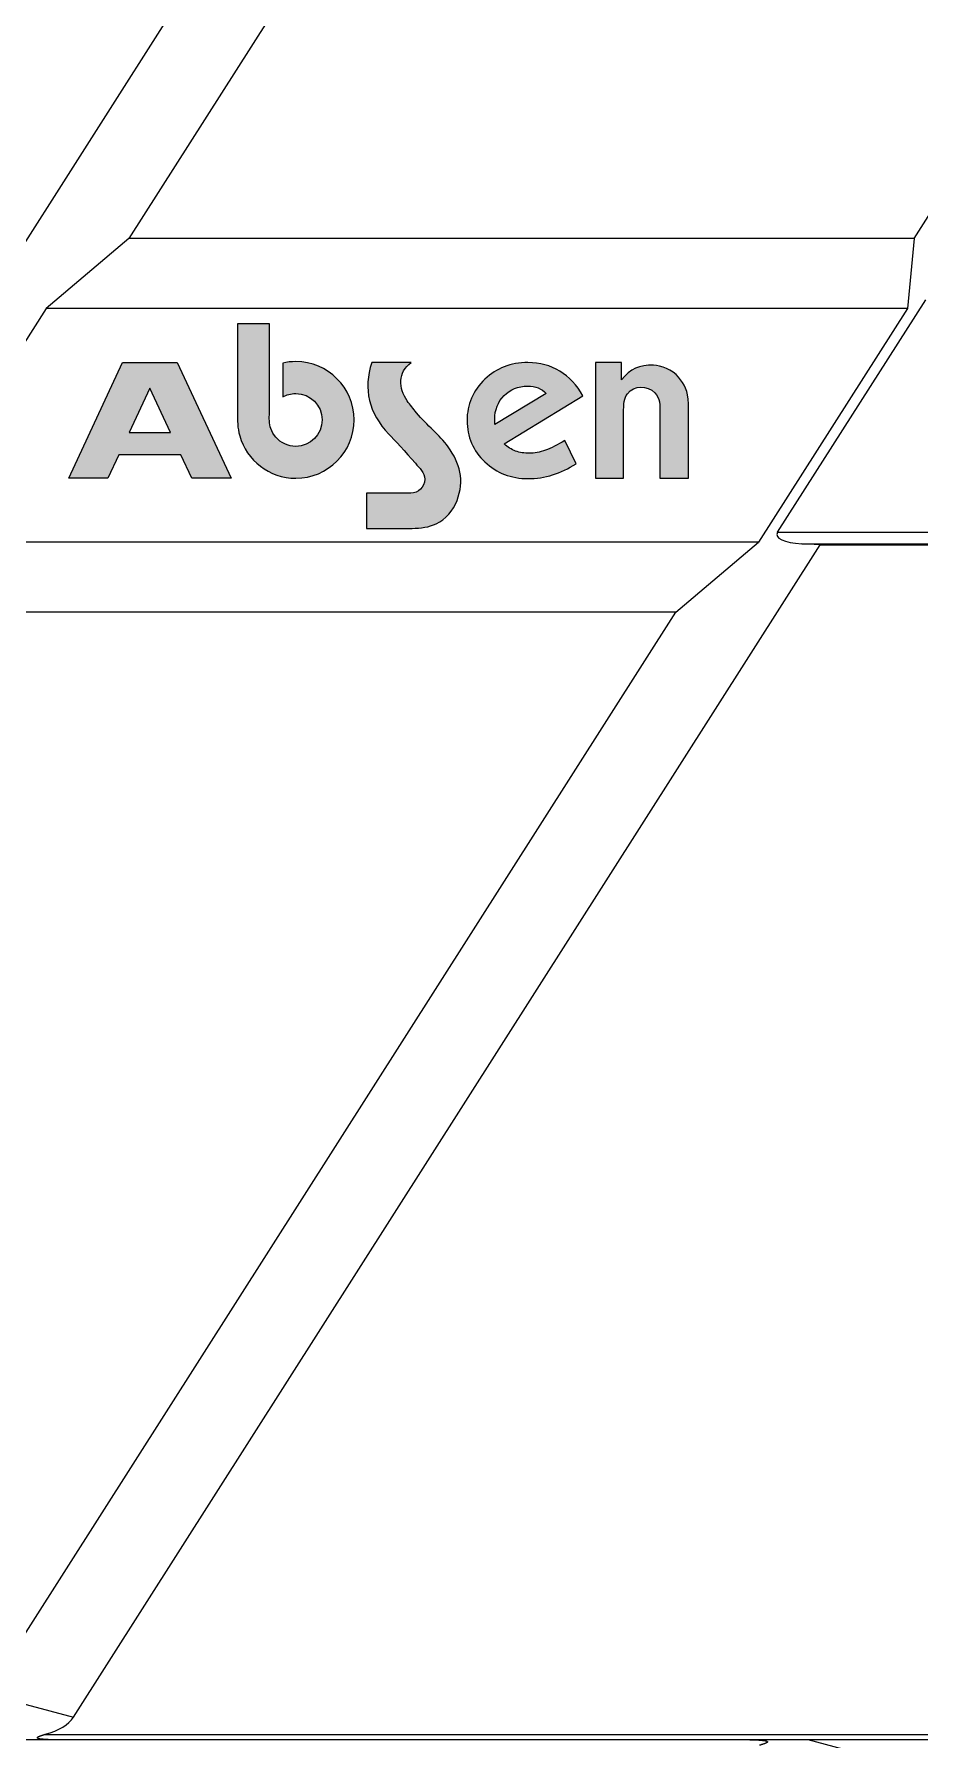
# Model space of a CAD drawing. Header units: millimetres. Extents: x 620 to 19791, y 2539 to 6969.
# Drawn here: x 14879.7 to 14993.4, y 4474.1 to 4693 of the extents above; entities that cross this region are included whole.
import ezdxf

# ---------------------------------------------------------------- set-up
doc = ezdxf.new("R2010")
doc.units = ezdxf.units.MM
doc.layers.add('图层 1', color=7, linetype='Continuous', lineweight=18)

# ---------------------------------------------------------------- blocks, each defined once
blk = doc.blocks.new('DTGFH')
at = {"true_color": 0xf58220}
h = blk.add_hatch(color=30, dxfattribs=at)
edge = h.paths.add_edge_path()
edge.add_spline(control_points=[(9084.16, 4272.02), (9084.3, 4271.61), (9084.53, 4271.23), (9084.81, 4270.91), (9085.43, 4270.2), (9086.35, 4269.75), (9087.36, 4269.75), (9089.23, 4269.75), (9090.75, 4271.27), (9090.75, 4273.14), (9090.75, 4275.01), (9089.23, 4276.53), (9087.36, 4276.53), (9086.75, 4276.53), (9086.18, 4276.37), (9085.68, 4276.09), (9085.68, 4276.09), (9085.68, 4280.44), (9085.68, 4280.44), (9086.24, 4280.57), (9086.8, 4280.63), (9087.36, 4280.63), (9091.48, 4280.63), (9094.85, 4277.27), (9094.85, 4273.14), (9094.85, 4269.02), (9091.48, 4265.65), (9087.36, 4265.65), (9083.95, 4265.65), (9081.06, 4267.96), (9080.16, 4271.09), (9079.87, 4272.11), (9079.87, 4273.08), (9079.87, 4274.14), (9079.87, 4274.14), (9079.87, 4275.35), (9079.87, 4275.35), (9079.87, 4275.35), (9079.87, 4285.47), (9079.87, 4285.47), (9079.87, 4285.47), (9083.97, 4285.47), (9083.97, 4285.47), (9083.97, 4281.67), (9083.97, 4277.86), (9083.97, 4274.06), (9083.97, 4273.36), (9083.92, 4272.69), (9084.16, 4272.02)], knot_values=[0, 0, 0, 0, 1, 1, 1, 2, 2, 2, 3, 3, 3, 4, 4, 4, 5, 5, 5, 6, 6, 6, 7, 7, 7, 8, 8, 8, 9, 9, 9, 10, 10, 10, 11, 11, 11, 12, 12, 12, 13, 13, 13, 14, 14, 14, 15, 15, 15, 16, 16, 16, 16], degree=3, periodic=0)
h = blk.add_hatch(color=256)
h.paths.add_polyline_path([(9065.99, 4271.53), (9071.29, 4271.53), (9068.64, 4277.22)], flags=16)
h.paths.add_polyline_path([(9072.62, 4268.66), (9064.65, 4268.66), (9063.25, 4265.65), (9058.21, 4265.65), (9065.13, 4280.5), (9069.68, 4280.5), (9072.14, 4280.5), (9079.06, 4265.65), (9074.03, 4265.65)])
h = blk.add_hatch(color=256)
edge = h.paths.add_edge_path()
edge.add_spline(control_points=[(9097.12, 4280.5), (9097.12, 4280.5), (9102.17, 4280.5), (9102.17, 4280.5), (9100.44, 4279.26), (9100.56, 4277.21), (9101.68, 4275.58), (9102.02, 4275.08), (9102.44, 4274.57), (9102.86, 4274.06), (9104.26, 4272.39), (9105.77, 4271.27), (9106.93, 4269.67), (9108.43, 4267.62), (9109.05, 4265.34), (9108.06, 4262.79), (9107.54, 4261.48), (9106.63, 4260.38), (9105.4, 4259.81), (9104.47, 4259.38), (9103.4, 4259.22), (9102.29, 4259.22), (9102.29, 4259.22), (9096.46, 4259.22), (9096.46, 4259.22), (9096.46, 4259.22), (9096.46, 4263.72), (9096.46, 4263.72), (9096.46, 4263.72), (9102.11, 4263.72), (9102.11, 4263.72), (9102.11, 4263.72), (9102.11, 4263.72), (9102.11, 4263.72), (9102.11, 4263.72), (9102.11, 4263.72), (9102.11, 4263.72), (9102.11, 4263.72), (9102.12, 4263.72), (9102.12, 4263.72), (9102.12, 4263.72), (9102.13, 4263.72), (9102.13, 4263.72), (9103.11, 4263.73), (9103.91, 4264.53), (9103.91, 4265.52), (9103.91, 4266.38), (9103.23, 4266.98), (9102.72, 4267.57), (9101.42, 4269.05), (9100.04, 4270.56), (9099.31, 4271.32), (9096.72, 4274.02), (9096, 4277.1), (9097.12, 4280.5)], knot_values=[0, 0, 0, 0, 1, 1, 1, 2, 2, 2, 3, 3, 3, 4, 4, 4, 5, 5, 5, 6, 6, 6, 7, 7, 7, 8, 8, 8, 9, 9, 9, 10, 10, 10, 11, 11, 11, 12, 12, 12, 13, 13, 13, 14, 14, 14, 15, 15, 15, 16, 16, 16, 17, 17, 17, 18, 18, 18, 18], degree=3, periodic=0)
h = blk.add_hatch(color=256)
edge = h.paths.add_edge_path()
edge.add_spline(control_points=[(9123.35, 4267.52), (9122.36, 4266.88), (9121.35, 4266.4), (9120.34, 4266.08), (9119.32, 4265.76), (9118.26, 4265.6), (9117.17, 4265.6), (9116.09, 4265.6), (9115.09, 4265.79), (9114.16, 4266.14), (9113.23, 4266.5), (9112.39, 4267.04), (9111.65, 4267.74), (9110.9, 4268.44), (9110.33, 4269.26), (9109.94, 4270.16), (9109.54, 4271.07), (9109.35, 4272.03), (9109.35, 4273.05), (9109.35, 4274.09), (9109.54, 4275.06), (9109.92, 4275.95), (9110.31, 4276.84), (9110.88, 4277.65), (9111.65, 4278.37), (9112.39, 4279.09), (9113.21, 4279.62), (9114.13, 4279.97), (9115.03, 4280.32), (9116.05, 4280.5), (9117.17, 4280.5), (9118.69, 4280.5), (9120.05, 4280.14), (9121.25, 4279.41), (9122.46, 4278.68), (9123.45, 4277.62), (9124.22, 4276.22), (9124.22, 4276.22), (9114.13, 4270.05), (9114.13, 4270.05), (9114.56, 4269.66), (9115.04, 4269.35), (9115.59, 4269.15), (9116.12, 4268.95), (9116.71, 4268.86), (9117.35, 4268.86), (9117.99, 4268.86), (9118.69, 4268.99), (9119.42, 4269.25), (9120.15, 4269.51), (9120.97, 4269.93), (9121.89, 4270.51), (9121.89, 4270.51), (9123.35, 4267.52), (9123.35, 4267.52)], knot_values=[0, 0, 0, 0, 1, 1, 1, 2, 2, 2, 3, 3, 3, 4, 4, 4, 5, 5, 5, 6, 6, 6, 7, 7, 7, 8, 8, 8, 9, 9, 9, 10, 10, 10, 11, 11, 11, 12, 12, 12, 13, 13, 13, 14, 14, 14, 15, 15, 15, 16, 16, 16, 17, 17, 17, 18, 18, 18, 18], degree=3, periodic=0)
edge = h.paths.add_edge_path(flags=16)
edge.add_spline(control_points=[(9112.93, 4272.56), (9112.93, 4272.56), (9119.5, 4276.53), (9119.5, 4276.53), (9119.21, 4276.84), (9118.87, 4277.09), (9118.47, 4277.24), (9118.07, 4277.4), (9117.61, 4277.48), (9117.11, 4277.48), (9115.91, 4277.48), (9114.91, 4277.08), (9114.11, 4276.26), (9113.3, 4275.45), (9112.9, 4274.43), (9112.9, 4273.19), (9112.9, 4273.01), (9112.91, 4272.89), (9112.91, 4272.8), (9112.92, 4272.71), (9112.92, 4272.63), (9112.93, 4272.56)], knot_values=[0, 0, 0, 0, 1, 1, 1, 2, 2, 2, 3, 3, 3, 4, 4, 4, 5, 5, 5, 6, 6, 6, 7, 7, 7, 7], degree=3, periodic=0)
h = blk.add_hatch(color=256)
edge = h.paths.add_edge_path()
edge.add_spline(control_points=[(9125.84, 4265.65), (9125.84, 4265.65), (9125.84, 4280.5), (9125.84, 4280.5), (9125.84, 4280.5), (9129.17, 4280.5), (9129.17, 4280.5), (9129.17, 4280.5), (9129.17, 4278.3), (9129.17, 4278.3), (9130.33, 4279.68), (9131.5, 4280.23), (9133.27, 4280.17), (9134.23, 4280.17), (9135.74, 4279.54), (9136.5, 4278.63), (9137.23, 4277.7), (9137.76, 4276.93), (9137.76, 4275.22), (9137.76, 4275.22), (9137.76, 4265.65), (9137.76, 4265.65), (9137.76, 4265.65), (9134.11, 4265.65), (9134.11, 4265.65), (9134.11, 4265.65), (9134.11, 4273.97), (9134.11, 4273.97), (9134.11, 4274.45), (9134.12, 4274.98), (9134.04, 4275.47), (9133.98, 4275.86), (9133.76, 4276.28), (9133.44, 4276.63), (9132.51, 4277.62), (9130.79, 4277.6), (9129.94, 4276.49), (9129.49, 4275.91), (9129.45, 4275.34), (9129.45, 4273.88), (9129.45, 4273.88), (9129.45, 4265.65), (9129.45, 4265.65), (9129.45, 4265.65), (9125.84, 4265.65), (9125.84, 4265.65)], knot_values=[0, 0, 0, 0, 1, 1, 1, 2, 2, 2, 3, 3, 3, 4, 4, 4, 5, 5, 5, 6, 6, 6, 7, 7, 7, 8, 8, 8, 9, 9, 9, 10, 10, 10, 11, 11, 11, 12, 12, 12, 13, 13, 13, 14, 14, 14, 15, 15, 15, 15], degree=3, periodic=0)
at = {"color": 7, "linetype": 'Continuous'}
for p, q in [((9401.05, 4441.2), (8801.05, 4441.2)), ((9164.28, 4438.2), (9153.15, 4441.2)), ((9154.41, 4435.31), (9065.95, 4296.45)), ((9122.21, 4405.24), (9047.39, 4287.8)), ((9166.73, 4296.45), (9188.49, 4330.61)), ((9065.95, 4296.45), (9055.32, 4287.45)), ((9166.73, 4296.45), (9065.95, 4296.45)), ((9166.73, 4296.45), (9165.89, 4287.45)), ((9149.21, 4258.71), (9168.23, 4288.57)), ((9055.32, 4287.45), (9036.21, 4257.45)), ((9165.89, 4287.45), (9055.32, 4287.45)), ((9165.89, 4287.45), (9146.78, 4257.45)), ((9146.78, 4257.45), (9036.21, 4257.45)), ((9058.82, 4106.59), (9154.7, 4257.1)), ((9136.15, 4248.45), (9146.78, 4257.45)), ((9149.21, 4258.71), (9280.46, 4258.71)), ((9152.31, 4257.23), (9280.12, 4257.23)), ((9154.7, 4257.1), (9152.31, 4257.23)), ((9154.7, 4257.1), (9279.41, 4257.1)), ((9136.15, 4248.45), (9035.37, 4248.45)), ((9047.69, 4109.59), (9136.15, 4248.45)), ((9047.69, 4109.59), (9058.82, 4106.59)), ((9401.05, 4103.7), (8801.55, 4103.7)), ((9055.19, 4104.4), (9183.53, 4104.4))]:
    blk.add_line(p, q, dxfattribs=at)
blk.add_line((9084.16, 4272.02), (9084.16, 4272.02))
blk.add_line((9084.16, 4272.02), (9084.16, 4272.02))
blk.add_line((9084.16, 4272.02), (9084.16, 4272.02))
for centre, major_axis, ratio, start_param, end_param in [((9154.1, 4258.71), (4.98, 0.31), 0.294337, 2.930038, 4.326301), ((9035.59, 4113.7), (23.56, -6.35), 0.327795, -0.506289, -0.102469)]:
    blk.add_ellipse(centre, major_axis=major_axis, ratio=ratio, start_param=start_param, end_param=end_param, dxfattribs=at)
for points in [[(9145.66, 4441.2), (9145.73, 4441.2), (9145.88, 4441.2), (9146.09, 4441.2), (9146.31, 4441.19), (9146.53, 4441.18), (9146.71, 4441.18), (9146.85, 4441.17), (9146.96, 4441.16), (9147.07, 4441.15), (9147.17, 4441.14), (9147.28, 4441.13), (9147.37, 4441.12), (9147.44, 4441.11), (9147.49, 4441.11), (9147.55, 4441.1), (9147.6, 4441.09), (9147.65, 4441.08), (9147.7, 4441.06), (9147.75, 4441.05), (9147.79, 4441.04), (9147.82, 4441.02), (9147.84, 4441.01), (9147.87, 4441), (9147.88, 4440.99), (9147.9, 4440.97), (9147.9, 4440.96), (9147.91, 4440.95), (9147.91, 4440.94), (9147.91, 4440.92), (9147.9, 4440.91), (9147.89, 4440.9), (9147.88, 4440.88), (9147.87, 4440.87), (9147.85, 4440.85), (9147.83, 4440.84), (9147.81, 4440.82), (9147.78, 4440.81), (9147.74, 4440.78), (9147.69, 4440.76), (9147.64, 4440.74), (9147.59, 4440.72), (9147.54, 4440.7), (9147.48, 4440.68), (9147.42, 4440.66), (9147.33, 4440.63), (9147.22, 4440.59), (9147.12, 4440.56), (9147.01, 4440.53), (9146.94, 4440.51), (9146.91, 4440.5)], [(9056.44, 4103.7), (9056.37, 4103.7), (9056.22, 4103.7), (9056, 4103.7), (9055.79, 4103.71), (9055.57, 4103.72), (9055.39, 4103.72), (9055.25, 4103.73), (9055.14, 4103.74), (9055.03, 4103.75), (9054.92, 4103.76), (9054.82, 4103.77), (9054.73, 4103.78), (9054.66, 4103.79), (9054.6, 4103.8), (9054.55, 4103.8), (9054.5, 4103.81), (9054.45, 4103.82), (9054.4, 4103.84), (9054.35, 4103.85), (9054.31, 4103.86), (9054.27, 4103.88), (9054.25, 4103.89), (9054.23, 4103.9), (9054.21, 4103.91), (9054.2, 4103.93), (9054.19, 4103.94), (9054.19, 4103.95), (9054.19, 4103.96), (9054.19, 4103.98), (9054.19, 4103.99), (9054.2, 4104), (9054.21, 4104.02), (9054.23, 4104.03), (9054.25, 4104.05), (9054.27, 4104.06), (9054.29, 4104.08), (9054.32, 4104.1), (9054.36, 4104.12), (9054.41, 4104.14), (9054.46, 4104.16), (9054.51, 4104.18), (9054.56, 4104.2), (9054.61, 4104.22), (9054.68, 4104.24), (9054.77, 4104.27), (9054.87, 4104.31), (9054.98, 4104.34), (9055.08, 4104.37), (9055.16, 4104.39), (9055.19, 4104.4)]]:
    blk.add_open_spline(points, degree=3, knots=[0, 0, 0, 0, 0.063465, 0.126894, 0.190278, 0.253601, 0.316845, 0.348428, 0.379977, 0.411485, 0.442942, 0.474332, 0.505634, 0.521242, 0.536813, 0.552339, 0.567809, 0.583204, 0.598501, 0.613658, 0.628604, 0.63596, 0.643205, 0.650296, 0.657173, 0.663766, 0.666958, 0.670096, 0.673224, 0.67639, 0.68298, 0.686441, 0.68999, 0.697295, 0.704799, 0.712435, 0.72016, 0.72795, 0.743658, 0.75948, 0.775375, 0.791319, 0.807298, 0.823303, 0.839327, 0.871415, 0.903539, 0.935683, 0.967839, 1, 1, 1, 1], dxfattribs=at)
at = {"layer": '图层 1', "lineweight": 0}
for points in [[(9072.62, 4268.66), (9064.65, 4268.66), (9063.25, 4265.65), (9058.21, 4265.65), (9065.13, 4280.5), (9069.68, 4280.5), (9072.14, 4280.5), (9079.06, 4265.65), (9074.03, 4265.65), (9072.62, 4268.66)], [(9065.99, 4271.53), (9071.29, 4271.53), (9068.64, 4277.22), (9065.99, 4271.53)]]:
    blk.add_lwpolyline(points, dxfattribs=at)
at = {"layer": '图层 1', "color": 30, "lineweight": 0, "true_color": 0xf58220}
blk.add_open_spline([(9084.16, 4272.02), (9084.3, 4271.61), (9084.53, 4271.23), (9084.81, 4270.91), (9085.43, 4270.2), (9086.35, 4269.75), (9087.36, 4269.75), (9089.23, 4269.75), (9090.75, 4271.27), (9090.75, 4273.14), (9090.75, 4275.01), (9089.23, 4276.53), (9087.36, 4276.53), (9086.75, 4276.53), (9086.18, 4276.37), (9085.68, 4276.09), (9085.68, 4276.09), (9085.68, 4280.44), (9085.68, 4280.44), (9086.24, 4280.57), (9086.8, 4280.63), (9087.36, 4280.63), (9091.48, 4280.63), (9094.85, 4277.27), (9094.85, 4273.14), (9094.85, 4269.02), (9091.48, 4265.65), (9087.36, 4265.65), (9083.95, 4265.65), (9081.06, 4267.96), (9080.16, 4271.09), (9079.87, 4272.11), (9079.87, 4273.08), (9079.87, 4274.14), (9079.87, 4274.14), (9079.87, 4275.35), (9079.87, 4275.35), (9079.87, 4275.35), (9079.87, 4285.47), (9079.87, 4285.47), (9079.87, 4285.47), (9083.97, 4285.47), (9083.97, 4285.47), (9083.97, 4281.67), (9083.97, 4277.86), (9083.97, 4274.06), (9083.97, 4273.36), (9083.92, 4272.69), (9084.16, 4272.02)], degree=3, knots=[0, 0, 0, 0, 1, 1, 1, 2, 2, 2, 3, 3, 3, 4, 4, 4, 5, 5, 5, 6, 6, 6, 7, 7, 7, 8, 8, 8, 9, 9, 9, 10, 10, 10, 11, 11, 11, 12, 12, 12, 13, 13, 13, 14, 14, 14, 15, 15, 15, 16, 16, 16, 16], dxfattribs=at)
at = {"layer": '图层 1', "lineweight": 0}
for points, knots in [([(9097.12, 4280.5), (9097.12, 4280.5), (9102.17, 4280.5), (9102.17, 4280.5), (9100.44, 4279.26), (9100.56, 4277.21), (9101.68, 4275.58), (9102.02, 4275.08), (9102.44, 4274.57), (9102.86, 4274.06), (9104.26, 4272.39), (9105.77, 4271.27), (9106.93, 4269.67), (9108.43, 4267.62), (9109.05, 4265.34), (9108.06, 4262.79), (9107.54, 4261.48), (9106.63, 4260.38), (9105.4, 4259.81), (9104.47, 4259.38), (9103.4, 4259.22), (9102.29, 4259.22), (9102.29, 4259.22), (9096.46, 4259.22), (9096.46, 4259.22), (9096.46, 4259.22), (9096.46, 4263.72), (9096.46, 4263.72), (9096.46, 4263.72), (9102.11, 4263.72), (9102.11, 4263.72), (9102.11, 4263.72), (9102.11, 4263.72), (9102.11, 4263.72), (9102.11, 4263.72), (9102.11, 4263.72), (9102.11, 4263.72), (9102.11, 4263.72), (9102.12, 4263.72), (9102.12, 4263.72), (9102.12, 4263.72), (9102.13, 4263.72), (9102.13, 4263.72), (9103.11, 4263.73), (9103.91, 4264.53), (9103.91, 4265.52), (9103.91, 4266.38), (9103.23, 4266.98), (9102.72, 4267.57), (9101.42, 4269.05), (9100.04, 4270.56), (9099.31, 4271.32), (9096.72, 4274.02), (9096, 4277.1), (9097.12, 4280.5)], [0, 0, 0, 0, 1, 1, 1, 2, 2, 2, 3, 3, 3, 4, 4, 4, 5, 5, 5, 6, 6, 6, 7, 7, 7, 8, 8, 8, 9, 9, 9, 10, 10, 10, 11, 11, 11, 12, 12, 12, 13, 13, 13, 14, 14, 14, 15, 15, 15, 16, 16, 16, 17, 17, 17, 18, 18, 18, 18]), ([(9123.35, 4267.52), (9122.36, 4266.88), (9121.35, 4266.4), (9120.34, 4266.08), (9119.32, 4265.76), (9118.26, 4265.6), (9117.17, 4265.6), (9116.09, 4265.6), (9115.09, 4265.79), (9114.16, 4266.14), (9113.23, 4266.5), (9112.39, 4267.04), (9111.65, 4267.74), (9110.9, 4268.44), (9110.33, 4269.26), (9109.94, 4270.16), (9109.54, 4271.07), (9109.35, 4272.03), (9109.35, 4273.05), (9109.35, 4274.09), (9109.54, 4275.06), (9109.92, 4275.95), (9110.31, 4276.84), (9110.88, 4277.65), (9111.65, 4278.37), (9112.39, 4279.09), (9113.21, 4279.62), (9114.13, 4279.97), (9115.03, 4280.32), (9116.05, 4280.5), (9117.17, 4280.5), (9118.69, 4280.5), (9120.05, 4280.14), (9121.25, 4279.41), (9122.46, 4278.68), (9123.45, 4277.62), (9124.22, 4276.22), (9124.22, 4276.22), (9114.13, 4270.05), (9114.13, 4270.05), (9114.56, 4269.66), (9115.04, 4269.35), (9115.59, 4269.15), (9116.12, 4268.95), (9116.71, 4268.86), (9117.35, 4268.86), (9117.99, 4268.86), (9118.69, 4268.99), (9119.42, 4269.25), (9120.15, 4269.51), (9120.97, 4269.93), (9121.89, 4270.51), (9121.89, 4270.51), (9123.35, 4267.52), (9123.35, 4267.52)], [0, 0, 0, 0, 1, 1, 1, 2, 2, 2, 3, 3, 3, 4, 4, 4, 5, 5, 5, 6, 6, 6, 7, 7, 7, 8, 8, 8, 9, 9, 9, 10, 10, 10, 11, 11, 11, 12, 12, 12, 13, 13, 13, 14, 14, 14, 15, 15, 15, 16, 16, 16, 17, 17, 17, 18, 18, 18, 18]), ([(9125.84, 4265.65), (9125.84, 4265.65), (9125.84, 4280.5), (9125.84, 4280.5), (9125.84, 4280.5), (9129.17, 4280.5), (9129.17, 4280.5), (9129.17, 4280.5), (9129.17, 4278.3), (9129.17, 4278.3), (9130.33, 4279.68), (9131.5, 4280.23), (9133.27, 4280.17), (9134.23, 4280.17), (9135.74, 4279.54), (9136.5, 4278.63), (9137.23, 4277.7), (9137.76, 4276.93), (9137.76, 4275.22), (9137.76, 4275.22), (9137.76, 4265.65), (9137.76, 4265.65), (9137.76, 4265.65), (9134.11, 4265.65), (9134.11, 4265.65), (9134.11, 4265.65), (9134.11, 4273.97), (9134.11, 4273.97), (9134.11, 4274.45), (9134.12, 4274.98), (9134.04, 4275.47), (9133.98, 4275.86), (9133.76, 4276.28), (9133.44, 4276.63), (9132.51, 4277.62), (9130.79, 4277.6), (9129.94, 4276.49), (9129.49, 4275.91), (9129.45, 4275.34), (9129.45, 4273.88), (9129.45, 4273.88), (9129.45, 4265.65), (9129.45, 4265.65), (9129.45, 4265.65), (9125.84, 4265.65), (9125.84, 4265.65)], [0, 0, 0, 0, 1, 1, 1, 2, 2, 2, 3, 3, 3, 4, 4, 4, 5, 5, 5, 6, 6, 6, 7, 7, 7, 8, 8, 8, 9, 9, 9, 10, 10, 10, 11, 11, 11, 12, 12, 12, 13, 13, 13, 14, 14, 14, 15, 15, 15, 15]), ([(9112.93, 4272.56), (9112.93, 4272.56), (9119.5, 4276.53), (9119.5, 4276.53), (9119.21, 4276.84), (9118.87, 4277.09), (9118.47, 4277.24), (9118.07, 4277.4), (9117.61, 4277.48), (9117.11, 4277.48), (9115.91, 4277.48), (9114.91, 4277.08), (9114.11, 4276.26), (9113.3, 4275.45), (9112.9, 4274.43), (9112.9, 4273.19), (9112.9, 4273.01), (9112.91, 4272.89), (9112.91, 4272.8), (9112.92, 4272.71), (9112.92, 4272.63), (9112.93, 4272.56)], [0, 0, 0, 0, 1, 1, 1, 2, 2, 2, 3, 3, 3, 4, 4, 4, 5, 5, 5, 6, 6, 6, 7, 7, 7, 7])]:
    blk.add_open_spline(points, degree=3, knots=knots, dxfattribs=at)
blk = doc.blocks.new('*U116')
blk.add_blockref('DTGFH', (-9101.05, -4276.2))
blk = doc.blocks.new('*U117')
at = {"color": 0, "linetype": 'ByBlock', "lineweight": -2, "transparency": 16777216}
for p in [(600, 675), (600, 337.5)]:
    blk.add_blockref('*U116', p, dxfattribs=at)

msp = doc.modelspace()

# ---------------------------------------------------------------- block references
msp.add_blockref('*U117', (14326.96016, 3971.56341))

doc.saveas('drawing.dxf')
